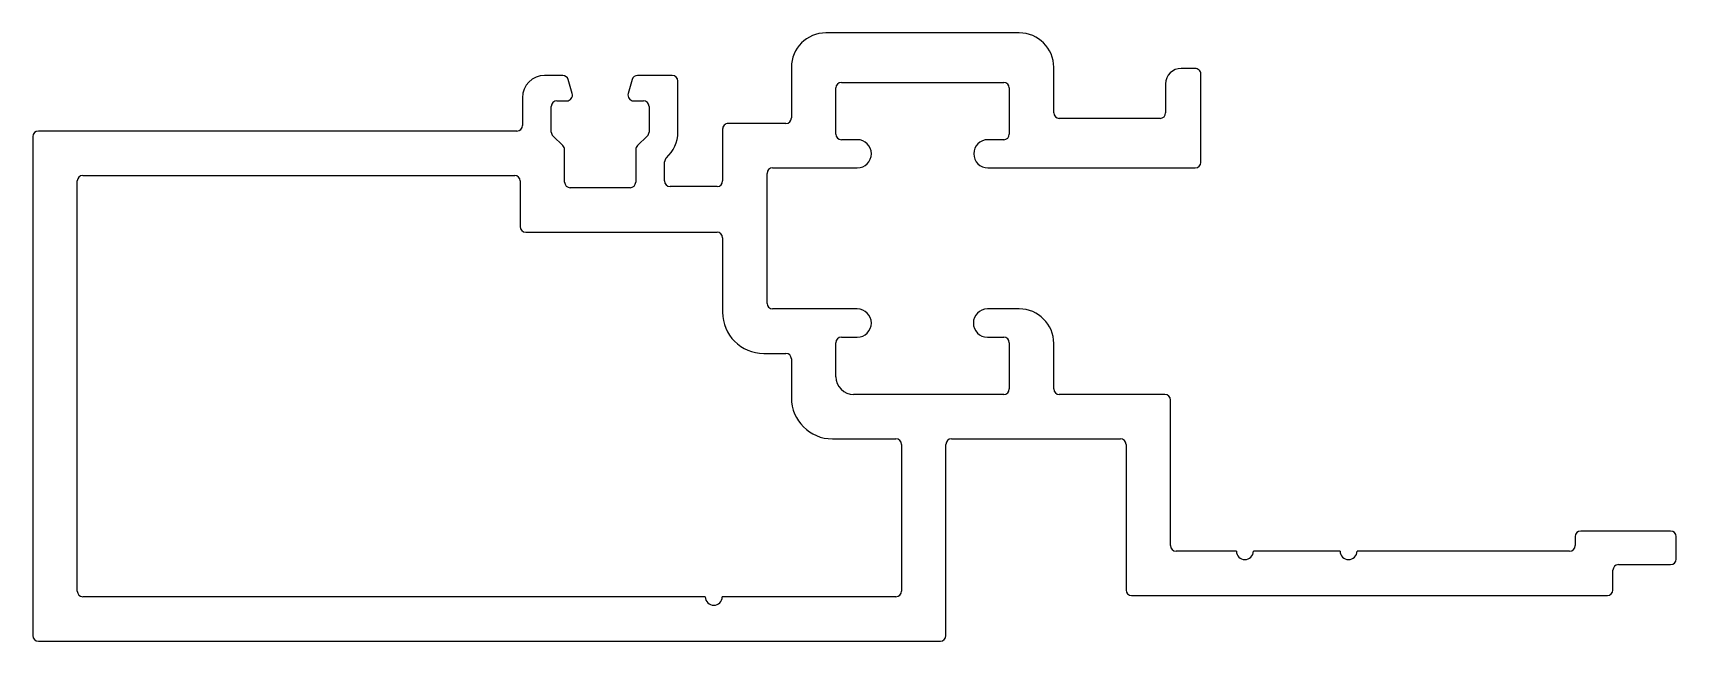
# Model space of a CAD drawing. Extents: x 17.6 to 91.6, y 24.8 to 52.1.
import ezdxf

# ---------------------------------------------------------------- set-up
doc = ezdxf.new("R2010")
doc.units = 0
doc.layers.get('0').update_dxf_attribs({"linetype": 'CONTINUOUS'})

msp = doc.modelspace()

# ---------------------------------------------------------------- linework, layer by layer
for p, q in [((61.99, 52.142), (53.28, 52.142)), ((51.73, 50.592), (51.73, 48.313)), ((63.54, 48.542), (63.54, 50.592)), ((69.908, 50.542), (69.279, 50.542)), ((41.432, 50.221), (40.618, 50.221)), ((41.859, 49.406), (41.676, 50.038)), ((44.561, 50.041), (44.377, 49.406)), ((46.367, 50.221), (44.801, 50.221)), ((46.617, 47.673), (46.617, 49.971)), ((53.73, 47.583), (53.73, 49.663)), ((53.98, 49.913), (61.29, 49.913)), ((61.54, 49.663), (61.54, 47.583)), ((68.579, 49.842), (68.579, 48.542)), ((70.162, 46.313), (70.162, 50.288)), ((39.618, 49.221), (39.618, 47.973)), ((41.168, 49.081), (41.615, 49.081)), ((44.621, 49.081), (45.068, 49.081)), ((40.918, 47.673), (40.918, 48.831)), ((45.318, 48.831), (45.318, 47.673)), ((68.329, 48.292), (63.79, 48.292)), ((17.573, 47.473), (17.573, 25.007)), ((39.368, 47.723), (17.823, 47.723)), ((41.441, 47.066), (40.995, 47.492)), ((45.241, 47.492), (44.795, 47.066)), ((48.631, 47.803), (48.63, 45.473)), ((51.48, 48.063), (48.881, 48.063)), ((41.518, 45.421), (41.518, 46.885)), ((44.718, 46.885), (44.718, 45.421)), ((54.695, 47.333), (53.98, 47.333)), ((61.29, 47.333), (60.575, 47.333)), ((46.017, 45.475), (46.017, 46.331)), ((50.88, 46.063), (53.98, 46.063)), ((53.98, 46.063), (54.695, 46.063)), ((60.575, 46.063), (69.912, 46.063)), ((19.573, 27.007), (19.573, 45.473)), ((19.823, 45.723), (39.268, 45.723)), ((39.518, 45.473), (39.518, 43.421)), ((44.468, 45.171), (41.768, 45.171)), ((48.391, 45.223), (46.267, 45.225)), ((50.63, 39.963), (50.63, 45.813)), ((39.768, 43.171), (48.38, 43.171)), ((48.63, 42.921), (48.63, 39.563)), ((53.98, 39.713), (50.88, 39.713)), ((54.695, 39.713), (53.98, 39.713)), ((61.99, 39.713), (60.557, 39.713)), ((53.73, 36.663), (53.73, 38.193)), ((53.98, 38.443), (54.695, 38.443)), ((60.557, 38.443), (61.29, 38.443)), ((61.54, 38.193), (61.54, 36.113)), ((63.54, 36.113), (63.54, 38.163)), ((50.48, 37.713), (51.48, 37.713)), ((51.73, 37.463), (51.73, 35.713)), ((61.29, 35.863), (54.53, 35.863)), ((68.546, 35.863), (63.79, 35.863)), ((68.796, 29.057), (68.796, 35.613)), ((53.58, 33.863), (56.436, 33.863)), ((56.686, 33.613), (56.686, 27.007)), ((58.686, 25.007), (58.686, 33.613)), ((58.936, 33.863), (66.546, 33.863)), ((66.796, 33.613), (66.796, 27.057)), ((91.316, 29.714), (87.269, 29.714)), ((87.019, 29.464), (87.019, 29.057)), ((91.566, 28.45), (91.566, 29.464)), ((71.768, 28.807), (69.046, 28.807)), ((76.435, 28.807), (72.53, 28.807)), ((86.769, 28.807), (77.197, 28.807)), ((88.969, 28.2), (91.316, 28.2)), ((88.719, 27.057), (88.719, 27.95)), ((47.853, 26.757), (19.823, 26.757)), ((56.436, 26.757), (48.615, 26.757)), ((67.046, 26.807), (88.469, 26.807)), ((17.823, 24.757), (58.436, 24.757))]:
    msp.add_line(p, q)
for centre, radius, start, end in [((53.28, 50.592), 1.55, 90, 180), ((61.99, 50.592), 1.55, 360, 90), ((69.279, 49.842), 0.7, 90, 180), ((69.908, 50.288), 0.254, 45, 90), ((69.908, 50.288), 0.254, 360, 45), ((40.618, 49.221), 1, 90, 180), ((41.432, 49.967), 0.254, 16.14434, 90), ((44.801, 49.971), 0.25, 90, 163.85566), ((46.367, 49.971), 0.25, 0, 90), ((53.98, 49.663), 0.25, 90, 180), ((61.29, 49.663), 0.25, 0, 90), ((41.168, 48.831), 0.25, 90, 180), ((41.615, 49.335), 0.254, 270, 16.14434), ((44.621, 49.335), 0.254, 163.85566, 270), ((45.068, 48.831), 0.25, 360, 90), ((51.48, 48.313), 0.25, 270, 0), ((63.79, 48.542), 0.25, 180, 270), ((68.329, 48.542), 0.25, 270, 360), ((17.823, 47.473), 0.25, 90, 180), ((39.368, 47.973), 0.25, 270, 360), ((41.168, 47.673), 0.25, 180, 226.26784), ((45.068, 47.673), 0.25, 313.73216, 360), ((45.067, 47.673), 1.55, 311.81031, 0), ((48.881, 47.813), 0.25, 90, 182.2987), ((53.98, 47.583), 0.25, 180, 270), ((61.29, 47.583), 0.25, 270, 0), ((41.268, 46.885), 0.25, 0, 46.26784), ((44.968, 46.885), 0.25, 133.73216, 180), ((54.695, 46.698), 0.635, 270, 90), ((60.575, 46.698), 0.635, 90, 270), ((46.267, 46.331), 0.25, 131.81031, 180), ((50.88, 45.813), 0.25, 90, 180), ((69.912, 46.313), 0.25, 270, 360), ((19.823, 45.473), 0.25, 90, 180), ((39.268, 45.473), 0.25, 360, 90), ((41.768, 45.421), 0.25, 180, 270), ((44.468, 45.421), 0.25, 270, 0), ((46.267, 45.475), 0.25, 180, 270), ((48.38, 45.473), 0.25, 272.49206, 0), ((39.768, 43.421), 0.25, 180, 270), ((48.38, 42.921), 0.25, 360, 90), ((50.88, 39.963), 0.25, 180, 270), ((50.48, 39.563), 1.85, 180, 270), ((54.695, 39.078), 0.635, 270, 90), ((60.557, 39.078), 0.635, 90, 270), ((61.99, 38.163), 1.55, 360, 90), ((53.98, 38.193), 0.25, 90, 180), ((61.29, 38.193), 0.25, 360, 90), ((51.48, 37.463), 0.25, 360, 90), ((54.53, 36.663), 0.8, 180, 270), ((53.58, 35.713), 1.85, 180, 270), ((61.29, 36.113), 0.25, 270, 360), ((63.79, 36.113), 0.25, 180, 270), ((68.546, 35.613), 0.25, 360, 90), ((56.436, 33.613), 0.25, 0, 90), ((58.936, 33.613), 0.25, 90, 180), ((66.546, 33.613), 0.25, 360, 90), ((87.269, 29.464), 0.25, 90, 180), ((91.316, 29.464), 0.25, 360, 90), ((69.046, 29.057), 0.25, 180, 270), ((86.769, 29.057), 0.25, 270, 360), ((72.149, 28.807), 0.381, 180, 0), ((76.816, 28.807), 0.381, 180, 0), ((88.969, 27.95), 0.25, 90, 180), ((91.316, 28.45), 0.25, 270, 360), ((19.823, 27.007), 0.25, 180, 270), ((48.234, 26.757), 0.381, 180, 0), ((56.436, 27.007), 0.25, 270, 0), ((67.046, 27.057), 0.25, 180, 270), ((88.469, 27.057), 0.25, 270, 0), ((17.823, 25.007), 0.25, 180, 270), ((58.436, 25.007), 0.25, 270, 0)]:
    msp.add_arc(centre, radius, start, end)

doc.saveas('drawing.dxf')
